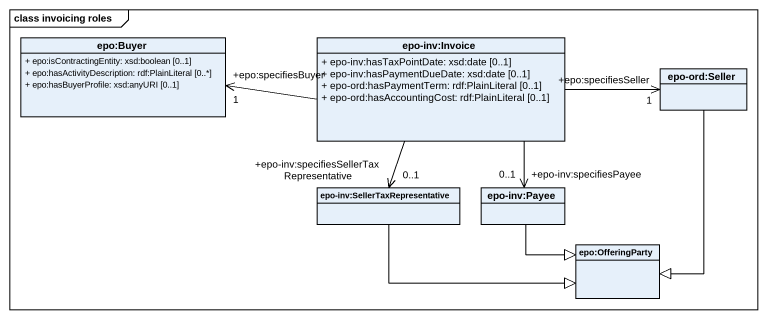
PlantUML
@startuml
mainframe class invoicing roles
hide circle
hide empty members
skinparam classAttributeIconSize 0
class "epo:Buyer" as epo_Buyer {
  + epo:isContractingEntity: xsd:boolean [0..1]
  + epo:hasActivityDescription: rdf:PlainLiteral [0..*]
  + epo:hasBuyerProfile: xsd:anyURI [0..1]
}
class "epo-inv:Invoice" as epo_inv_Invoice {
  + epo-inv:hasTaxPointDate: xsd:date [0..1]
  + epo-inv:hasPaymentDueDate: xsd:date [0..1]
  + epo-ord:hasPaymentTerm: rdf:PlainLiteral [0..1]
  + epo-ord:hasAccountingCost: rdf:PlainLiteral [0..1]
}
class "epo-ord:Seller" as epo_ord_Seller
class "epo-inv:SellerTaxRepresentative" as epo_inv_SellerTaxRepresentat
class "epo-inv:Payee" as epo_inv_Payee
class "epo:OfferingParty" as epo_OfferingParty
epo_inv_Invoice -left-> "+epo:specifiesBuyer\n1" epo_Buyer
epo_inv_Invoice -right-> "+epo:specifiesSeller\n1" epo_ord_Seller
epo_inv_Invoice --> "+epo-inv:specifiesSellerTaxRepresentative\n0..1" epo_inv_SellerTaxRepresentat
epo_inv_Invoice --> "+epo-inv:specifiesPayee\n0..1" epo_inv_Payee
epo_ord_Seller --|> epo_OfferingParty
epo_inv_SellerTaxRepresentat -right-|> epo_OfferingParty
epo_inv_Payee --|> epo_OfferingParty
@enduml
